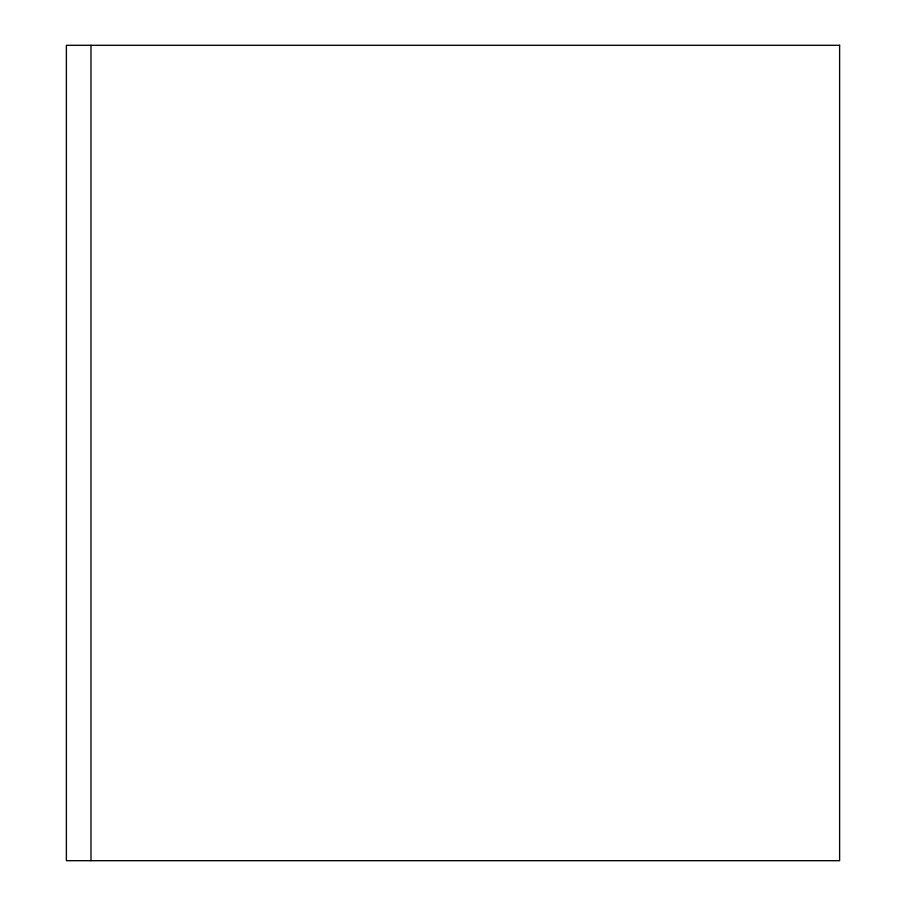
<?xml version="1.0" encoding="UTF-8"?>
<svg xmlns="http://www.w3.org/2000/svg" width="906" height="906" viewBox="0 0 906 906"><rect width="100%" height="100%" fill="white"/><g stroke="black" fill="none" stroke-linecap="round" stroke-linejoin="round"><path stroke-width="1.36" d="M90.985 45.3L90.985 860.7M839.613 45.3L66.387 45.3L66.387 860.7L839.613 860.7L839.613 45.3"/></g></svg>
